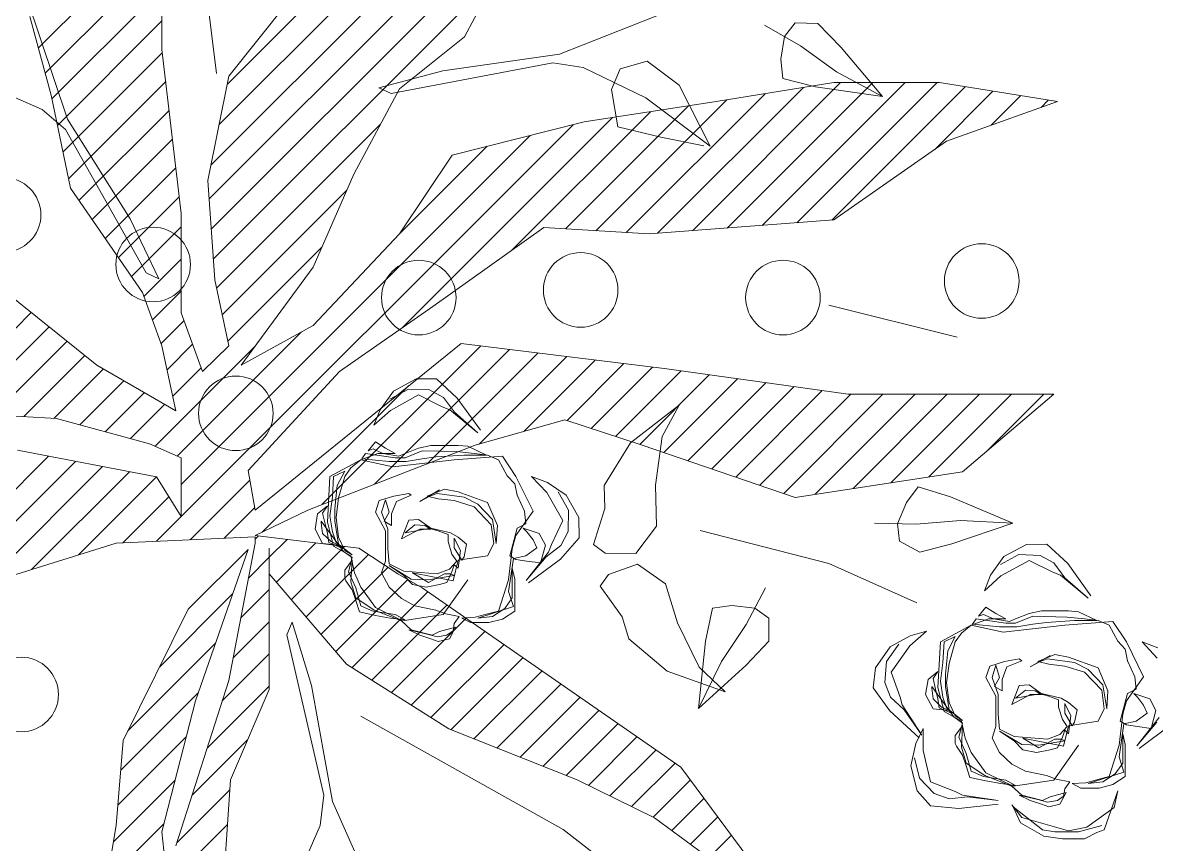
# Model space of a CAD drawing. Header units: millimetres. Extents: x -122165 to 59500, y -31598 to 53500.
# Drawn here: x 19124.9 to 19384.2, y 5629.5 to 5817.5 of the extents above; entities that cross this region are included whole.
import ezdxf

# ---------------------------------------------------------------- set-up
doc = ezdxf.new("R2010")
doc.units = ezdxf.units.MM
doc.header["$MEASUREMENT"] = 0
for name, color, linetype, lineweight in [('ARC_A_ R.C.C', 162, 'Continuous', 40), ('ARC_A_R.C.C. Hatch', 8, 'Continuous', 5), ('Lan_Planter', 74, 'Continuous', 13)]:
    doc.layers.add(name, color=color, linetype=linetype, lineweight=lineweight)

# ---------------------------------------------------------------- blocks, each defined once
blk = doc.blocks.new('ARC$1$Existing Layout$0$col gf 180116')
at = {"layer": 'ARC_A_R.C.C. Hatch'}
h = blk.add_hatch(color=256, dxfattribs=at)
h.dxf.hatch_style = 1
h.paths.add_polyline_path([(201.73999, 26.78621), (202.64, 26.78621), (202.64, 26.48621), (201.73999, 26.48621)])
edge = h.paths.add_edge_path()
edge.add_line((216.33999, 22.98621), (216.13999, 22.98621))
edge.add_line((216.13999, 22.98621), (216.13999, 25.58621))
edge.add_line((216.13999, 25.58621), (218.33999, 25.58621))
edge.add_line((218.33999, 25.58621), (218.33999, 22.98621))
edge.add_line((218.33999, 22.98621), (218.03999, 22.98621))
h.paths.add_polyline_path([(207.13999, 25.88621), (207.43999, 25.88621), (207.43999, 26.78621), (207.13999, 26.78621)])
h.paths.add_polyline_path([(208.03999, 20.48621), (208.03999, 20.78621), (207.13999, 20.78621), (207.13999, 20.48621)])
h.paths.add_polyline_path([(202.63999, 32.78621), (202.63999, 32.48621), (201.73999, 32.48621), (201.73999, 32.78621)])
h.paths.add_polyline_path([(191.23999, 20.48621), (191.23999, 20.78621), (190.33999, 20.78621), (190.33999, 20.48621)])
h.paths.add_polyline_path([(184.03999, 20.48621), (184.03999, 20.78621), (183.13999, 20.78621), (183.13999, 20.48621)])
h.paths.add_polyline_path([(220.63999, 14.18621), (220.33999, 14.18621), (220.33999, 13.28621), (220.63999, 13.28621)])
h.paths.add_polyline_path([(220.63999, 20.48621), (220.63999, 20.78621), (219.73999, 20.78621), (219.73999, 20.48621)])
h.paths.add_polyline_path([(220.63999, 25.28621), (220.63999, 25.58621), (219.73999, 25.58621), (219.73999, 25.28621)])
h.paths.add_polyline_path([(220.63999, 32.78621), (220.63999, 32.48621), (219.73999, 32.48621), (219.73999, 32.78621)])
h.paths.add_polyline_path([(220.33999, 37.28621), (220.63999, 37.28621), (220.63999, 38.18621), (220.33999, 38.18621)])
h.paths.add_polyline_path([(201.13999, 43.28621), (201.43999, 43.28621), (201.43999, 44.18621), (201.13999, 44.18621)])
h.paths.add_polyline_path([(196.33999, 43.28621), (196.63999, 43.28621), (196.63999, 44.18621), (196.33999, 44.18621)])
h.paths.add_polyline_path([(190.33999, 43.28621), (190.63999, 43.28621), (190.63999, 44.18621), (190.33999, 44.18621)])
h.paths.add_polyline_path([(207.13999, 43.28621), (207.43999, 43.28621), (207.43999, 44.18621), (207.13999, 44.18621)])
h.paths.add_polyline_path([(220.63999, 56.78621), (220.33999, 56.78621), (220.33999, 55.88621), (220.63999, 55.88621)])
h.paths.add_polyline_path([(220.33999, 50.78621), (220.63999, 50.78621), (220.63999, 49.88621), (220.33999, 49.88621)])
h.paths.add_polyline_path([(226.33999, 50.78621), (226.63999, 50.78621), (226.63999, 49.88621), (226.33999, 49.88621)])
h.paths.add_polyline_path([(220.33999, 43.28621), (220.63999, 43.28621), (220.63999, 44.18621), (220.33999, 44.18621)])
h.paths.add_polyline_path([(232.63999, 44.18621), (232.63999, 43.88621), (231.73999, 43.88621), (231.73999, 44.18621)])
h.paths.add_polyline_path([(232.63999, 50.48621), (232.63999, 50.78621), (231.73999, 50.78621), (231.73999, 50.48621)])
h.paths.add_polyline_path([(232.63999, 55.88621), (232.63999, 56.18621), (231.73999, 56.18621), (231.73999, 55.88621)])
h.paths.add_polyline_path([(213.13999, 43.28621), (213.43999, 43.28621), (213.43999, 44.18621), (213.13999, 44.18621)])
h.paths.add_polyline_path([(226.63999, 7.88621), (226.63999, 8.18621), (225.73999, 8.18621), (225.73999, 7.88621)])
h.paths.add_polyline_path([(226.63999, 13.28621), (226.63999, 13.58621), (225.73999, 13.58621), (225.73999, 13.28621)])
h.paths.add_polyline_path([(201.73999, 20.78621), (201.73999, 20.48621), (202.63999, 20.48621), (202.63999, 20.78621)])
h.paths.add_polyline_path([(184.03999, 25.88621), (184.03999, 26.18621), (183.13999, 26.18621), (183.13999, 25.88621)])
h.paths.add_polyline_path([(183.13999, 14.18621), (183.13999, 13.88621), (184.03999, 13.88621), (184.03999, 14.18621)])
h.paths.add_polyline_path([(202.63999, 13.88621), (202.63999, 14.18621), (201.73999, 14.18621), (201.73999, 13.88621)])
h.paths.add_polyline_path([(196.33999, 13.28621), (196.63999, 13.28621), (196.63999, 14.18621), (196.33999, 14.18621)])
h.paths.add_polyline_path([(190.33999, 13.28621), (190.63999, 13.28621), (190.63999, 14.18621), (190.33999, 14.18621)])
h.paths.add_polyline_path([(196.33999, 25.88621), (196.63999, 25.88621), (196.63999, 26.78621), (196.33999, 26.78621)])
h.paths.add_polyline_path([(190.33999, 25.88621), (190.63999, 25.88621), (190.63999, 26.78621), (190.33999, 26.78621)])
h.paths.add_polyline_path([(214.03999, 13.28621), (214.03999, 13.58621), (213.13999, 13.58621), (213.13999, 13.28621)])
h.paths.add_polyline_path([(213.13999, 20.78621), (213.13999, 20.48621), (214.03999, 20.48621), (214.03999, 20.78621)])
h.paths.add_polyline_path([(213.43999, 26.78621), (213.13999, 26.78621), (213.13999, 25.88621), (213.43999, 25.88621)])
h.paths.add_polyline_path([(214.03999, 32.78621), (214.03999, 32.48621), (213.13999, 32.48621), (213.13999, 32.78621)])
h.paths.add_polyline_path([(214.03999, 7.88621), (214.03999, 8.18621), (213.13999, 8.18621), (213.13999, 7.88621)])
h.paths.add_polyline_path([(226.63999, 20.48621), (226.63999, 20.78621), (225.73999, 20.78621), (225.73999, 20.48621)])
h.paths.add_polyline_path([(226.63999, 25.28621), (226.63999, 25.58621), (225.73999, 25.58621), (225.73999, 25.28621)])
h.paths.add_polyline_path([(226.63999, 32.78621), (226.63999, 32.48621), (225.73999, 32.48621), (225.73999, 32.78621)])
h.paths.add_polyline_path([(226.63999, 37.28621), (226.63999, 37.58621), (225.73999, 37.58621), (225.73999, 37.28621)])
h.paths.add_polyline_path([(225.73999, 44.18621), (225.73999, 43.88621), (226.63999, 43.88621), (226.63999, 44.18621)])
h.paths.add_polyline_path([(226.63999, 56.78621), (226.33999, 56.78621), (226.33999, 55.88621), (226.63999, 55.88621)])
h.paths.add_polyline_path([(214.03999, 55.88621), (214.03999, 56.18621), (213.13999, 56.18621), (213.13999, 55.88621)])
h.paths.add_polyline_path([(213.13999, 37.28621), (213.43999, 37.28621), (213.43999, 38.18621), (213.13999, 38.18621)])
h.paths.add_polyline_path([(214.03999, 50.78621), (213.73999, 50.78621), (213.73999, 49.88621), (214.03999, 49.88621)])
h.paths.add_polyline_path([(207.13999, 37.28621), (207.43999, 37.28621), (207.43999, 38.18621), (207.13999, 38.18621)])
h.paths.add_polyline_path([(207.13999, 49.88621), (207.43999, 49.88621), (207.43999, 50.78621), (207.13999, 50.78621)])
h.paths.add_polyline_path([(183.13999, 50.18621), (183.13999, 49.88621), (184.03999, 49.88621), (184.03999, 50.18621)])
h.paths.add_polyline_path([(183.13999, 38.18621), (183.13999, 37.88621), (184.03999, 37.88621), (184.03999, 38.18621)])
h.paths.add_polyline_path([(201.73999, 37.58621), (201.73999, 37.28621), (202.63999, 37.28621), (202.63999, 37.58621)])
h.paths.add_polyline_path([(196.33999, 37.28621), (196.63999, 37.28621), (196.63999, 38.18621), (196.33999, 38.18621)])
h.paths.add_polyline_path([(190.33999, 37.28621), (190.63999, 37.28621), (190.63999, 38.18621), (190.33999, 38.18621)])
h.paths.add_polyline_path([(201.13999, 49.88621), (201.43999, 49.88621), (201.43999, 50.78621), (201.13999, 50.78621)])
h.paths.add_polyline_path([(196.33999, 49.88621), (196.63999, 49.88621), (196.63999, 50.78621), (196.33999, 50.78621)])
h.paths.add_polyline_path([(190.33999, 49.88621), (190.63999, 49.88621), (190.63999, 50.78621), (190.33999, 50.78621)])
h.paths.add_polyline_path([(220.63999, 8.18621), (220.33999, 8.18621), (220.33999, 7.28621), (220.63999, 7.28621)])
h.paths.add_polyline_path([(195.73999, 20.48621), (195.73999, 20.78621), (196.63999, 20.78621), (196.63999, 20.48621)])
h.paths.add_polyline_path([(183.13999, 43.58621), (183.13999, 43.28621), (184.03999, 43.28621), (184.03999, 43.58621)])
blk = doc.blocks.new('ARC')
at = {"layer": 'ARC_A_ R.C.C', "extrusion": (4.48937e-09, -4.26518e-20, 1), "xscale": 999.9941761349517, "yscale": 999.9941761349517, "zscale": 999.9941761349517}
blk.add_blockref('ARC$1$Existing Layout$0$col gf 180116', (-183138.93, -13286.14, -0.89), dxfattribs=at)
blk = doc.blocks.new('b-85')
at = {"color": 97, "true_color": 0x446a2a}
for p, q in [((44.53, 252.31), (32.87, 367.35)), ((-106.03, 342.04), (-58.32, 233.9)), ((3.18, 220.87), (10.6, 329)), ((-337.17, 305.99), (-252.35, 243.87)), ((-268.25, 213.2), (-337.17, 305.99)), ((-197.21, 250.78), (-240.69, 284.52)), ((-50.89, 248.48), (-33.93, 286.82)), ((43.21, 247.12), (77.73, 281.64)), ((5.02, 247.73), (35.53, 278.23)), ((-298.77, 254.29), (-285.16, 267.9)), ((-290.51, 243.16), (-273.96, 259.7)), ((36.05, 260.75), (4.24, 161.05)), ((3.6, 226.9), (35.4, 258.71)), ((36.57, 221.08), (73.76, 258.27)), ((-282.24, 232.03), (-262.77, 251.5)), ((-75.28, 182.52), (-197.21, 250.78)), ((-53.01, 230.07), (-50.89, 248.48)), ((24.39, 173.32), (44.53, 252.31)), ((-273.97, 220.9), (-251.45, 243.43)), ((-252.35, 243.87), (-205.7, 220.87)), ((-264.73, 210.75), (-238.45, 237.02)), ((-58.32, 233.9), (-45.59, 164.12)), ((29.93, 195.04), (71.09, 236.2)), ((-253.27, 202.81), (-225.46, 230.62)), ((-30.75, 133.44), (-53.01, 230.07)), ((-7.14, 196.76), (26.31, 230.22)), ((-241.82, 194.86), (-212.47, 224.21)), ((-205.7, 220.87), (-128.3, 190.19)), ((-20.15, 166.42), (3.18, 220.87)), ((-112.39, 105.07), (-268.25, 213.2)), ((-230.37, 186.91), (-199.05, 218.23)), ((-218.92, 178.97), (-185.16, 212.73)), ((22.67, 168.38), (69.34, 215.06)), ((-207.46, 171.02), (-171.27, 207.22)), ((-196.01, 163.08), (-157.37, 201.72)), ((-20.15, 164.37), (17.22, 201.73)), ((-184.56, 155.13), (-143.48, 196.21)), ((67.86, 197.09), (28.63, 118.1)), ((112.87, 25.82), (278.58, 191.53)), ((-173.11, 147.19), (-129.59, 190.7)), ((-128.3, 190.19), (-66.8, 151.08)), ((12.29, 138.61), (64.98, 191.3)), ((-278.86, 177.92), (-307.48, 151.85)), ((-292.64, 149.55), (-278.86, 177.92)), ((-283.1, 137.28), (-278.86, 177.92)), ((-161.65, 139.24), (-117.54, 183.35)), ((-150.2, 131.3), (-105.69, 175.81)), ((-20.15, 144.97), (8.13, 173.25)), ((-7.42, 82.06), (24.39, 173.32)), ((-294.91, 167.81), (-259.87, 155.38)), ((-279.2, 153.05), (-294.91, 167.81)), ((-138.75, 123.35), (-93.83, 168.27)), ((-45.59, 164.12), (-33.93, 125.77)), ((-20.15, 81.29), (-20.15, 166.42)), ((-127.3, 115.41), (-81.97, 160.73)), ((4.24, 161.05), (-11.66, 78.22)), ((-307.48, 151.85), (-321.27, 137.28)), ((-266.22, 126.35), (-279.2, 153.05)), ((-259.87, 155.38), (-236.77, 135.95)), ((-115.84, 107.46), (-70.12, 153.19)), ((-66.8, 151.08), (-20.15, 96.63)), ((1.91, 108.83), (45.84, 152.76)), ((-307.48, 127.31), (-292.64, 149.55)), ((-20.15, 125.57), (1.61, 147.32)), ((-321.27, 137.28), (-321.27, 123.47)), ((-287.34, 117.34), (-283.1, 137.28)), ((-236.77, 135.95), (-232.82, 122.55)), ((-33.93, 125.77), (-30.75, 133.44)), ((-321.27, 123.47), (-312.79, 117.34)), ((-319.15, 105.07), (-307.48, 127.31)), ((-259, 102.74), (-266.22, 126.35)), ((-20.15, 106.17), (-3, 123.31)), ((-312.79, 117.34), (-299, 115.8)), ((-299, 115.8), (-287.34, 117.34)), ((-232.82, 122.55), (-219.63, 104.2)), ((28.63, 118.1), (-7.42, 82.06)), ((96.6, 28.95), (188.9, 121.24)), ((-65.49, 80.22), (-33.5, 112.22)), ((-242.15, 90.89), (-259, 102.74)), ((-219.63, 104.2), (-224.67, 97.04)), ((80.33, 32.07), (154.63, 106.37)), ((-224.67, 97.04), (-242.15, 90.89)), ((-48.22, 78.1), (-24.55, 101.77)), ((-20.15, 86.78), (-7.61, 99.31)), ((-20.15, 96.63), (-20.15, 81.29)), ((72.1, 78.22), (135.72, 98.16)), ((-279.92, 70.55), (-357.32, 90.49)), ((64.06, 35.2), (123.06, 94.2)), ((-241.14, 84.57), (-253.44, 68.05)), ((-222.61, 84.2), (-241.14, 84.57)), ((-215.58, 78.96), (-222.61, 84.2)), ((-30.94, 75.99), (-20.15, 86.78)), ((47.79, 38.33), (94.81, 85.34)), ((-222.38, 57.41), (-215.58, 78.96)), ((-203.28, -173.95), (47.78, 77.11)), ((-11.66, 73.62), (-74.22, 81.29)), ((-13.66, 73.87), (-11.66, 75.86)), ((-11.66, 74.39), (72.1, 78.22)), ((-11.66, 78.22), (-11.66, 74.39)), ((-11.39, 56.74), (7.12, 75.25)), ((-8.45, 40.28), (27.45, 76.18)), ((40.29, 50.23), (68.11, 78.04)), ((-104.09, -16.56), (-15.98, 71.54)), ((-43.47, 58.28), (-11.66, 73.62)), ((-253.44, 68.05), (-252.92, 43.37)), ((32.87, 62.12), (32.87, 26.84)), ((47.71, 38.35), (32.87, 62.12)), ((-221.95, 43.45), (-222.38, 57.41)), ((-147.63, -40.71), (-51.91, 55.01)), ((-11.66, 58.28), (-135.72, -42.18)), ((-7.42, 34.51), (-11.66, 58.28)), ((-437.9, 35.28), (-337.17, 50.62)), ((-409.39, -11.5), (-349.08, 48.8)), ((-389.99, -11.5), (-330.24, 48.25)), ((-337.17, 50.62), (-244.93, 19.17)), ((-448.18, -11.5), (-394.85, 41.83)), ((-428.79, -11.5), (-371.97, 45.32)), ((-370.59, -11.5), (-315.77, 43.32)), ((-252.92, 43.37), (-256.91, 13.95)), ((-237.81, 17.78), (-221.95, 43.45)), ((-177.39, -167.46), (32.87, 42.8)), ((-164.89, -38.57), (-83.63, 42.69)), ((-493.04, -11.5), (-437.9, 35.28)), ((-467.58, -11.5), (-417.73, 38.35)), ((-353.39, -13.69), (-301.3, 38.39)), ((-62.56, -25.31), (-7.42, 34.51)), ((131.48, 22.24), (47.71, 38.35)), ((-336.38, -16.08), (-286.84, 33.46)), ((-319.37, -18.47), (-272.37, 28.53)), ((-182.15, -36.44), (-115.34, 30.38)), ((-486.98, -11.5), (-453.07, 22.4)), ((-302.36, -20.86), (-257.9, 23.6)), ((-39.59, -49.05), (35.25, 25.79)), ((32.87, 26.84), (51.95, 18.41)), ((-285.35, -23.25), (-243.42, 18.68)), ((-268.34, -25.64), (-228.83, 13.88)), ((-267.21, -4.99), (-237.81, 17.78)), ((-256.91, 13.95), (-267.21, -4.99)), ((-244.93, 19.17), (-198.27, 3.83)), ((-199.42, -34.3), (-146.63, 18.48)), ((-11.28, -40.14), (48.7, 19.84)), ((42.81, -5.45), (63.51, 15.25)), ((51.95, 18.41), (108.15, 3.07)), ((-251.21, -27.9), (-214.23, 9.08)), ((-216.68, -32.17), (-173.71, 10.8)), ((55.1, -12.56), (78.75, 11.09)), ((67.39, -19.67), (93.99, 6.93)), ((-233.94, -30.03), (-199.63, 4.28)), ((79.68, -26.78), (109.45, 2.99)), ((90.95, -34.9), (127.78, 1.93)), ((101.72, -43.53), (146.12, 0.87)), ((108.15, 3.07), (187.67, -1.53)), ((36.05, -1.53), (44.53, -40.65)), ((83.76, -29.14), (36.05, -1.53)), ((112.5, -52.15), (164.46, -0.19)), ((123.27, -60.78), (182.79, -1.25)), ((-368.98, -11.5), (-493.04, -11.5)), ((-259.77, -26.84), (-368.98, -11.5)), ((20.89, -27.37), (37.95, -10.31)), ((-135.72, -42.18), (-259.77, -26.84)), ((-118.75, -64.42), (-62.56, -25.31)), ((20.15, -25.31), (4.24, -40.65)), ((32.87, -60.59), (20.15, -25.31)), ((26.03, -41.63), (41.41, -26.25)), ((-3.18, -29.14), (-46.65, -52.92)), ((-46.65, -88.19), (-3.18, -29.14)), ((143.14, -76.69), (83.76, -29.14)), ((4.24, -40.65), (12.72, -80.52)), ((44.53, -40.65), (56.2, -72.86)), ((-357.32, -65.19), (-434.72, -46.01)), ((-51.84, -100.1), (4.83, -43.43)), ((31.17, -55.88), (45.03, -42.02)), ((-226.98, -178.25), (-100.31, -51.59)), ((-46.65, -52.92), (-98.61, -108.13)), ((-66.81, -134.47), (8.24, -59.42)), ((32.87, -73.58), (50.19, -56.27)), ((32.87, -120.4), (32.87, -60.59)), ((-185.55, -111.97), (-118.75, -64.42)), ((32.87, -92.98), (55.34, -70.51)), ((56.2, -72.86), (99.67, -135.74)), ((-87.15, -174.21), (11.64, -75.42)), ((12.72, -80.52), (16.96, -140.34)), ((46.41, -81.15), (53.93, -84.66)), ((63.67, -117.32), (46.41, -81.15)), ((-71.04, -144.18), (-46.65, -88.19)), ((32.87, -112.38), (62.82, -82.43)), ((53.93, -84.66), (102.7, -171)), ((-157.47, -263.93), (13.6, -92.86)), ((34.07, -130.58), (70.74, -93.9)), ((-249.91, -181.79), (-166.61, -98.49)), ((-360.5, -116.57), (-249.17, -108.13)), ((-342.14, -196.42), (-254.23, -108.52)), ((-318.99, -192.67), (-235.29, -108.97)), ((-249.17, -108.13), (-185.55, -111.97)), ((-151.5, -160.97), (-97.64, -107.11)), ((-98.61, -108.13), (-130.42, -155.68)), ((36.11, -147.93), (78.67, -105.37)), ((-422.7, -199.39), (-338.18, -114.88)), ((-403.3, -199.39), (-317.2, -113.29)), ((-383.91, -199.39), (-296.21, -111.7)), ((-364.51, -199.39), (-275.22, -110.11)), ((-295.85, -188.92), (-216.99, -110.07)), ((-272.85, -185.33), (-198.7, -111.18)), ((-170.87, -296.72), (14.88, -110.97)), ((-439.59, -196.89), (-359.17, -116.47)), ((-428.36, -164.12), (-360.5, -116.57)), ((44.53, -219.33), (32.87, -120.4)), ((38.16, -165.28), (86.6, -116.84)), ((101.37, -177.41), (63.67, -117.32)), ((-173.61, -318.86), (16.17, -129.08)), ((40.21, -182.63), (94.53, -128.31)), ((99.67, -135.74), (111.33, -191.73)), ((16.96, -140.34), (4.24, -203.23)), ((42.25, -199.99), (100.84, -141.39)), ((-176.35, -341), (15.1, -149.54)), ((-98.61, -195.56), (-71.04, -144.18)), ((-130.42, -155.68), (-209.94, -175.62)), ((-456.29, -194.18), (-421.21, -159.11)), ((-285.82, -161), (-267.28, -197.79)), ((-247.03, -190.08), (-285.82, -161)), ((-256.09, -166.39), (-281.99, -161.15)), ((44.3, -217.34), (104.19, -157.45)), ((-495.16, -187.89), (-428.36, -164.12)), ((-230.24, -172.69), (-256.09, -166.39)), ((-472.98, -191.48), (-455.15, -173.65)), ((-209.94, -175.62), (-289.46, -187.89)), ((-226.5, -195.11), (-230.24, -172.69)), ((-179.1, -363.14), (10.18, -173.86)), ((44.53, -236.5), (107.53, -173.5)), ((139.12, -289.41), (101.37, -177.41)), ((102.7, -171), (116.68, -183.16)), ((-489.68, -188.78), (-485.27, -184.37)), ((116.68, -183.16), (155.08, -200.01)), ((-424.12, -199.39), (-495.16, -187.89)), ((-349.36, -196.75), (-389.81, -190.95)), ((-389.81, -190.95), (-364.86, -220.56)), ((-361.99, -205.82), (-389.81, -190.95)), ((-289.46, -187.89), (-360.5, -199.39)), ((-209.36, -208.51), (-247.03, -190.08)), ((44.53, -255.9), (110.88, -189.55)), ((-329.6, -201.76), (-349.36, -196.75)), ((-267.28, -197.79), (-247.88, -212.33)), ((-231.59, -207.65), (-226.5, -195.11)), ((-93.64, -192.8), (-191.05, -211.33)), ((-137.84, -227), (-98.61, -195.56)), ((-124.86, -206.45), (-86.1, -196.27)), ((-86.1, -196.27), (-93.64, -192.8)), ((111.33, -191.73), (124.05, -239.27)), ((-360.5, -199.39), (-424.12, -199.39)), ((-328.51, -213.47), (-329.6, -201.76)), ((-83.27, -286.71), (5.26, -198.18)), ((4.24, -203.23), (-30.75, -246.94)), ((11.66, -204.76), (20.15, -273.78)), ((44.53, -275.3), (114.87, -204.96)), ((-340.33, -221.51), (-361.99, -205.82)), ((-247.88, -212.33), (-231.59, -207.65)), ((-191.05, -211.33), (-209.36, -208.51)), ((-195.09, -216.48), (-124.86, -206.45)), ((-330.58, -227.19), (-328.51, -213.47)), ((-304.98, -260), (-195.09, -216.48)), ((-364.86, -220.56), (-350.83, -234.9)), ((-318.56, -234.02), (-340.33, -221.51)), ((43.79, -295.43), (118.97, -220.26)), ((44.53, -286.82), (44.53, -219.33)), ((-337.03, -235.43), (-330.58, -227.19)), ((-169.65, -286.82), (-137.84, -227))]:
    blk.add_line(p, q, dxfattribs=at)
at = {"color": 30, "true_color": 0xef731a}
for p, q in [((79.52, 292.19), (72.1, 248.48)), ((-518.91, 252.69), (-511.48, 256.45)), ((-511.48, 256.45), (-498.12, 256.45)), ((-498.12, 256.45), (-486.99, 254.84)), ((-486.99, 254.84), (-472.89, 246.79)), ((-531.52, 227.46), (-523.36, 251.08)), ((-512.97, 249.47), (-529.3, 237.66)), ((-523.36, 251.08), (-518.91, 252.69)), ((-507.77, 252.16), (-521.88, 248.4)), ((-501.84, 251.62), (-512.97, 249.47)), ((-493.67, 252.16), (-507.77, 252.16)), ((-473.63, 243.57), (-501.84, 251.62)), ((-486.25, 251.08), (-493.67, 252.16)), ((-468.44, 237.13), (-486.25, 251.08)), ((-472.89, 246.79), (-468.44, 237.13)), ((72.1, 248.48), (67.86, 197.09)), ((-467.69, 236.05), (-473.63, 243.57)), ((-529.3, 237.66), (-531.52, 227.46)), ((-500.35, 228.54), (-496.64, 235.52)), ((-495.16, 233.37), (-498.87, 230.68)), ((-496.64, 235.52), (-489.96, 237.13)), ((-489.22, 234.44), (-495.16, 233.37)), ((-486.25, 233.37), (-490.7, 231.22)), ((-489.96, 237.13), (-485.51, 235.52)), ((-483.28, 232.83), (-489.22, 234.44)), ((-473.63, 230.15), (-486.25, 233.37)), ((-485.51, 235.52), (-478.83, 233.37)), ((-472.15, 230.15), (-483.28, 232.83)), ((-478.83, 233.37), (-472.15, 230.15)), ((-459.53, 235.52), (-435.78, 238.2)), ((-459.53, 233.37), (-440.97, 231.22)), ((-438.01, 230.15), (-459.53, 233.37)), ((-435.78, 238.2), (-418.71, 236.59)), ((-418.71, 236.59), (-410.54, 227.46)), ((-520.39, 225.85), (-528.55, 223.7)), ((-509.26, 225.85), (-520.39, 225.85)), ((-504.06, 223.17), (-509.26, 225.85)), ((-499.61, 226.39), (-502.58, 222.09)), ((-490.7, 231.22), (-500.35, 228.54)), ((-498.87, 230.68), (-499.61, 226.39)), ((-467.69, 224.78), (-473.63, 230.15)), ((-440.97, 231.22), (-429.84, 232.29)), ((-433.55, 228), (-438.01, 230.15)), ((-418.71, 222.09), (-433.55, 228)), ((-429.84, 232.29), (-420.94, 229.07)), ((-420.94, 229.07), (-412.03, 219.95)), ((-410.54, 227.46), (-406.83, 212.43)), ((-528.55, 223.7), (-535.98, 218.87)), ((-535.98, 218.87), (-535.98, 212.43)), ((-513.71, 223.17), (-535.23, 216.19)), ((-532.27, 200.08), (-526.33, 218.87)), ((-530.04, 217.26), (-522.62, 222.09)), ((-526.33, 218.87), (-518.16, 221.02)), ((-522.62, 222.09), (-513.71, 223.17)), ((-518.16, 221.02), (-512.23, 222.63)), ((-512.23, 222.63), (-504.06, 223.17)), ((-507.77, 200.08), (-492.93, 221.02)), ((-502.58, 222.09), (-494.41, 220.48)), ((-494.41, 220.48), (-488.48, 218.34)), ((-492.93, 221.02), (-468.44, 224.78)), ((-469.92, 224.24), (-461.01, 223.17)), ((-463.98, 221.02), (-469.92, 224.24)), ((-468.44, 224.78), (-452.11, 216.73)), ((-451.37, 218.34), (-467.69, 224.78)), ((-450.62, 218.87), (-463.98, 221.02)), ((-461.01, 223.17), (-452.11, 221.56)), ((-452.11, 221.56), (-442.46, 219.41)), ((-449.14, 218.34), (-450.62, 218.87)), ((-442.46, 219.41), (-440.23, 212.43)), ((-414.26, 203.31), (-418.71, 222.09)), ((-412.03, 219.95), (-409.06, 207.6)), ((-535.98, 212.43), (-535.98, 199.55)), ((-535.23, 216.19), (-532.27, 207.06)), ((-534.49, 210.82), (-530.04, 217.26)), ((-488.48, 218.34), (-475.86, 215.65)), ((-475.86, 215.65), (-467.69, 211.36)), ((-452.11, 216.73), (-443.2, 204.38)), ((-440.23, 210.82), (-451.37, 218.34)), ((-443.2, 215.65), (-449.14, 218.34)), ((-440.23, 204.92), (-443.2, 215.65)), ((-440.23, 212.43), (-438.01, 205.99)), ((-406.83, 212.43), (-409.8, 199.01)), ((-532.27, 207.06), (-535.23, 187.2)), ((-534.49, 193.11), (-534.49, 210.82)), ((-467.69, 211.36), (-460.27, 204.38)), ((-437.26, 201.16), (-440.23, 210.82)), ((-438.01, 205.99), (-434.3, 200.62)), ((-544.39, 201.95), (-563.54, 187.65)), ((-556.41, 183.3), (-542.92, 200.38)), ((-542.92, 200.38), (-554.98, 186.12)), ((-535.98, 199.55), (-534.49, 193.11)), ((-534.49, 181.3), (-532.27, 200.08)), ((-498.87, 200.62), (-501.84, 188.27)), ((-484.02, 200.08), (-499.61, 197.4)), ((-474.37, 195.79), (-498.87, 200.62)), ((-498.12, 195.25), (-495.16, 201.69)), ((-495.16, 201.69), (-490.7, 202.77)), ((-493.67, 196.33), (-484.02, 201.69)), ((-490.7, 202.77), (-482.54, 204.38)), ((-484.02, 201.69), (-474.37, 195.79)), ((-473.63, 199.55), (-484.02, 200.08)), ((-482.54, 204.38), (-474.37, 202.77)), ((-474.37, 202.77), (-469.18, 197.4)), ((-460.27, 191.5), (-473.63, 199.55)), ((-460.27, 204.38), (-455.82, 195.79)), ((-443.2, 204.38), (-439.49, 195.79)), ((-435.78, 195.25), (-440.23, 204.92)), ((-438.01, 188.27), (-437.26, 201.16)), ((-434.3, 200.62), (-433.55, 199.01)), ((-433.55, 199.01), (-433.55, 194.18)), ((-414.26, 189.88), (-414.26, 203.31)), ((-409.8, 199.01), (-414.26, 189.88)), ((-503.32, 182.37), (-501.84, 193.11)), ((-501.84, 193.11), (-499.61, 190.96)), ((-496.64, 193.64), (-501.09, 188.81)), ((-499.61, 197.4), (-497.38, 196.33)), ((-499.61, 190.96), (-498.12, 195.25)), ((-497.38, 196.33), (-493.67, 196.33)), ((-489.22, 196.33), (-496.64, 193.64)), ((-469.18, 194.72), (-489.22, 196.33)), ((-469.18, 197.4), (-460.27, 191.5)), ((-460.27, 190.42), (-469.18, 194.72)), ((-455.82, 195.79), (-458.05, 188.81)), ((-439.49, 195.79), (-437.26, 185.59)), ((-438.01, 186.66), (-435.78, 195.25)), ((-433.55, 194.18), (-438.01, 188.27)), ((-413.39, 194.06), (-402.77, 178.7)), ((-401.62, 175.76), (-413.39, 194.06)), ((-411.77, 195.48), (-394.1, 179.39)), ((-554.53, 179.15), (-551.56, 189.88)), ((-551.56, 189.88), (-543.4, 188.81)), ((-542.66, 185.59), (-549.34, 180.76)), ((-543.4, 188.81), (-536.72, 187.74)), ((-535.23, 187.2), (-542.66, 185.59)), ((-533.01, 185.59), (-537.46, 168.95)), ((-536.72, 187.74), (-533.01, 185.59)), ((-519.65, 185.59), (-523.36, 178.07)), ((-501.84, 188.27), (-519.65, 185.59)), ((-507.03, 178.61), (-505.55, 186.13)), ((-505.55, 186.13), (-504.06, 188.27)), ((-504.06, 188.27), (-499.61, 180.76)), ((-501.09, 188.81), (-498.12, 184.52)), ((-498.12, 184.52), (-495.9, 177)), ((-459.53, 181.3), (-460.27, 190.42)), ((-458.05, 188.81), (-458.05, 170.56)), ((-432.81, 182.91), (-438.01, 186.66)), ((-438.01, 185.05), (-428.36, 177.54)), ((-433.55, 182.37), (-438.01, 185.05)), ((-437.26, 185.59), (-426.87, 179.68)), ((-550.82, 172.17), (-554.53, 179.15)), ((-549.34, 180.76), (-547.11, 175.93)), ((-536.72, 173.24), (-534.49, 181.3)), ((-525.59, 167.34), (-524.84, 178.07)), ((-524.84, 178.07), (-522.62, 163.58)), ((-523.36, 178.07), (-521.88, 166.8)), ((-501.84, 174.32), (-507.03, 178.61)), ((-499.61, 174.85), (-503.32, 182.37)), ((-499.61, 180.76), (-499.61, 174.85)), ((-459.53, 169.48), (-459.53, 181.3)), ((-429.84, 174.32), (-433.55, 182.37)), ((-419.45, 164.65), (-432.81, 182.91)), ((-431.33, 180.76), (-423.9, 177.54)), ((-429.84, 178.61), (-431.33, 180.76)), ((-429.84, 179.15), (-425.39, 177)), ((-420.19, 178.07), (-429.84, 179.15)), ((-427.62, 164.65), (-429.84, 178.61)), ((-426.87, 179.68), (-423.16, 165.19)), ((-415.74, 169.48), (-420.19, 178.07)), ((-402.77, 178.7), (-394.62, 171.03)), ((-394.1, 179.39), (-384.05, 165.49)), ((-541.17, 168.95), (-550.82, 172.17)), ((-547.11, 175.93), (-543.4, 171.1)), ((-547.11, 158.75), (-536.72, 173.24)), ((-543.4, 171.1), (-541.17, 168.95)), ((-497.38, 171.63), (-501.84, 174.32)), ((-485.51, 168.95), (-497.38, 171.63)), ((-495.9, 177), (-495.9, 172.71)), ((-495.9, 172.71), (-489.96, 170.56)), ((-469.92, 171.63), (-485.51, 168.95)), ((-475.86, 171.1), (-478.83, 169.48)), ((-467.69, 175.39), (-475.86, 171.1)), ((-475.86, 166.8), (-469.92, 171.63)), ((-472.15, 164.12), (-467.69, 175.39)), ((-428.36, 162.51), (-429.84, 174.32)), ((-428.36, 177.54), (-426.13, 171.1)), ((-426.13, 171.1), (-424.65, 161.43)), ((-425.39, 177), (-420.19, 172.17)), ((-423.9, 177.54), (-423.16, 172.17)), ((-423.16, 172.17), (-421.68, 166.26)), ((-420.19, 172.17), (-419.45, 165.73)), ((-400.3, 170.99), (-401.62, 175.76)), ((-394.95, 155.94), (-400.3, 170.99)), ((-394.62, 171.03), (-391.17, 162.21)), ((-537.46, 168.95), (-542.66, 166.26)), ((-542.66, 166.26), (-541.91, 158.75)), ((-519.65, 153.38), (-525.59, 167.34)), ((-521.88, 166.8), (-511.48, 156.06)), ((-489.96, 170.56), (-486.25, 169.48)), ((-486.25, 169.48), (-478.09, 163.58)), ((-485.51, 169.48), (-481.8, 167.34)), ((-478.83, 169.48), (-485.51, 169.48)), ((-481.8, 167.34), (-475.86, 166.8)), ((-478.09, 163.58), (-472.15, 164.12)), ((-461.76, 167.34), (-457.3, 164.65)), ((-461.76, 160.36), (-461.76, 167.34)), ((-457.3, 164.65), (-460.27, 159.29)), ((-455.82, 159.29), (-459.53, 169.48)), ((-458.05, 170.56), (-452.11, 159.29)), ((-427.62, 157.14), (-427.62, 164.65)), ((-423.16, 165.19), (-424.65, 137.81)), ((-421.68, 166.26), (-420.19, 159.82)), ((-419.45, 165.73), (-419.45, 164.65)), ((-417.22, 160.36), (-415.74, 169.48)), ((-384.05, 165.49), (-385.53, 153.34)), ((-536.72, 137.81), (-547.11, 158.75)), ((-541.91, 158.75), (-537.46, 149.09)), ((-522.62, 163.58), (-513.71, 154.45)), ((-464.73, 152.84), (-461.76, 160.36)), ((-460.27, 159.29), (-458.05, 151.77)), ((-458.05, 151.77), (-455.82, 159.29)), ((-452.11, 159.29), (-454.33, 152.31)), ((-429.84, 150.7), (-428.36, 162.51)), ((-424.65, 161.43), (-426.13, 150.16)), ((-423.16, 155.53), (-417.22, 160.36)), ((-420.19, 159.82), (-423.16, 155.53)), ((-391.17, 162.21), (-392.16, 149.5)), ((-501.84, 146.94), (-519.65, 153.38)), ((-513.71, 154.45), (-505.55, 150.16)), ((-511.48, 156.06), (-499.61, 152.31)), ((-499.61, 152.31), (-489.96, 151.23)), ((-478.83, 152.84), (-490.7, 145.86)), ((-489.96, 151.23), (-483.28, 149.62)), ((-484.76, 149.62), (-478.83, 152.84)), ((-473.63, 149.09), (-464.73, 152.84)), ((-454.33, 152.31), (-463.24, 149.62)), ((-433.55, 137.81), (-429.84, 150.7)), ((-429.1, 143.18), (-427.62, 157.14)), ((-406.14, 140.2), (-394.95, 155.94)), ((-385.53, 153.34), (-394.39, 140.64)), ((-546.19, 137.69), (-555.37, 147.48)), ((-537.46, 149.09), (-535.98, 142.11)), ((-505.55, 150.16), (-489.22, 148.01)), ((-493.67, 145.33), (-501.84, 146.94)), ((-483.28, 149.62), (-493.67, 145.33)), ((-489.22, 148.01), (-484.76, 149.62)), ((-472.15, 148.01), (-473.63, 149.09)), ((-463.24, 149.62), (-472.15, 148.01)), ((-426.13, 150.16), (-426.87, 137.81)), ((-392.16, 149.5), (-399.49, 139.13)), ((-103.75, 100.16), (-60.35, 143.56)), ((-555.68, 141.3), (-546.19, 137.69)), ((-528.55, 125.46), (-536.72, 137.81)), ((-535.98, 142.11), (-531.52, 137.28)), ((-531.52, 137.28), (-526.33, 127.61)), ((-424.65, 137.81), (-443.2, 127.61)), ((-437.26, 132.44), (-433.55, 137.81)), ((-433.55, 134.59), (-429.1, 143.18)), ((-426.87, 137.81), (-433.55, 134.59)), ((-416.23, 131.35), (-406.14, 140.2)), ((-394.39, 140.64), (-406.43, 134.02)), ((-128.72, 135.82), (-122.04, 137.43)), ((-122.04, 137.43), (-117.59, 135.82)), ((-462.5, 131.91), (-499.61, 127.61)), ((-443.2, 127.61), (-462.5, 131.91)), ((-443.2, 127.61), (-437.26, 132.44)), ((-406.43, 134.02), (-416.23, 131.35)), ((-132.43, 128.84), (-128.72, 135.82)), ((-122.78, 131.52), (-132.43, 128.84)), ((-130.95, 130.99), (-131.69, 126.69)), ((-127.23, 133.67), (-130.95, 130.99)), ((-121.3, 134.74), (-127.23, 133.67)), ((-118.33, 133.67), (-122.78, 131.52)), ((-115.36, 133.13), (-121.3, 134.74)), ((-105.71, 130.45), (-118.33, 133.67)), ((-117.59, 135.82), (-110.91, 133.67)), ((-104.23, 130.45), (-115.36, 133.13)), ((-110.91, 133.67), (-104.23, 130.45)), ((-99.77, 125.08), (-105.71, 130.45)), ((-91.72, 92.8), (-51.4, 133.11)), ((-499.61, 127.61), (-528.55, 125.46)), ((-526.33, 127.61), (-519.65, 124.93)), ((-519.65, 124.93), (-511.48, 123.85)), ((-518.91, 124.93), (-507.77, 119.56)), ((-505.55, 124.93), (-518.91, 124.93)), ((-511.48, 123.85), (-501.09, 122.78)), ((-488.48, 126), (-505.55, 124.93)), ((-480.31, 127.08), (-488.48, 126)), ((-470.66, 128.69), (-480.31, 127.08)), ((-480.31, 122.24), (-469.92, 126.54)), ((-478.09, 120.63), (-469.92, 123.85)), ((-460.27, 128.69), (-470.66, 128.69)), ((-469.92, 126.54), (-463.98, 126.54)), ((-469.92, 123.85), (-466.21, 125.46)), ((-466.21, 125.46), (-456.56, 123.85)), ((-463.98, 126.54), (-446.17, 123.85)), ((-463.98, 123.85), (-453.59, 123.85)), ((-458.05, 120.63), (-463.98, 123.85)), ((-443.94, 127.08), (-460.27, 128.69)), ((-456.56, 123.85), (-450.62, 121.17)), ((-453.59, 123.85), (-443.2, 127.61)), ((-446.17, 123.85), (-443.94, 127.08)), ((-160.63, 124.01), (-168.06, 119.18)), ((-145.79, 123.47), (-167.31, 116.49)), ((-152.47, 126.16), (-160.63, 124.01)), ((-154.7, 122.4), (-145.79, 123.47)), ((-141.34, 126.16), (-152.47, 126.16)), ((-144.31, 122.93), (-136.14, 123.47)), ((-136.14, 123.47), (-141.34, 126.16)), ((-131.69, 126.69), (-134.66, 122.4)), ((-125.01, 121.32), (-100.52, 125.08)), ((-102, 124.54), (-93.09, 123.47)), ((-96.06, 121.32), (-102, 124.54)), ((-100.52, 125.08), (-84.19, 117.03)), ((-83.44, 118.64), (-99.77, 125.08)), ((-93.09, 123.47), (-84.19, 121.86)), ((-507.77, 119.56), (-501.84, 119.02)), ((-501.84, 119.02), (-495.16, 119.02)), ((-501.09, 122.78), (-480.31, 122.24)), ((-495.16, 119.02), (-485.51, 119.02)), ((-485.51, 119.02), (-478.09, 120.63)), ((-452.11, 116.88), (-458.05, 120.63)), ((-447.65, 122.24), (-452.11, 116.88)), ((-450.62, 121.17), (-447.65, 122.24)), ((-168.06, 119.18), (-168.06, 112.73)), ((-167.31, 116.49), (-164.35, 107.37)), ((-166.57, 111.12), (-162.12, 117.57)), ((-164.35, 100.39), (-158.41, 119.18)), ((-162.12, 117.57), (-154.7, 122.4)), ((-158.41, 119.18), (-150.24, 121.32)), ((-150.24, 121.32), (-144.31, 122.93)), ((-139.85, 100.39), (-125.01, 121.32)), ((-134.66, 122.4), (-126.49, 120.79)), ((-126.49, 120.79), (-120.56, 118.64)), ((-120.56, 118.64), (-107.94, 115.96)), ((-82.7, 119.18), (-96.06, 121.32)), ((-84.19, 121.86), (-74.54, 119.71)), ((-84.19, 117.03), (-75.28, 104.68)), ((-72.31, 111.12), (-83.44, 118.64)), ((-81.22, 118.64), (-82.7, 119.18)), ((-75.28, 115.96), (-81.22, 118.64)), ((-80.01, 85.1), (-42.45, 122.66)), ((-74.54, 119.71), (-72.31, 112.73)), ((-515.34, 109.93), (-501.42, 90.5)), ((-513.75, 111.37), (-499.72, 99.04)), ((-496.94, 97.55), (-513.75, 111.37)), ((-357.32, 90.49), (-410.33, 114.27)), ((-168.06, 112.73), (-168.06, 99.85)), ((-166.57, 93.41), (-166.57, 111.12)), ((-107.94, 115.96), (-99.77, 111.66)), ((-99.77, 111.66), (-92.35, 104.68)), ((-72.31, 105.22), (-75.28, 115.96)), ((-72.31, 112.73), (-70.09, 106.29)), ((-69.34, 101.46), (-72.31, 111.12)), ((-451.14, 106.9), (-461.1, 97.91)), ((-454.92, 97.48), (-451.14, 106.9)), ((-164.35, 107.37), (-167.31, 87.5)), ((-127.23, 102), (-122.78, 103.07)), ((-122.78, 103.07), (-114.62, 104.68)), ((-114.62, 104.68), (-106.45, 103.07)), ((-97.55, 96.63), (-112.39, 105.07)), ((-106.45, 103.07), (-101.26, 97.7)), ((-92.35, 104.68), (-87.9, 96.09)), ((-75.28, 104.68), (-71.57, 96.09)), ((-67.86, 95.56), (-72.31, 105.22)), ((-70.09, 106.29), (-66.37, 100.92)), ((-499.72, 99.04), (-493.06, 90.05)), ((-492.36, 95.69), (-496.94, 97.55)), ((-478.03, 88.62), (-492.36, 95.69)), ((-461.1, 97.91), (-478.03, 88.62)), ((-462.9, 86.29), (-454.92, 97.48)), ((-176.46, 102.25), (-195.62, 87.96)), ((-188.49, 83.61), (-175, 100.68)), ((-175, 100.68), (-187.06, 86.42)), ((-168.06, 99.85), (-166.57, 93.41)), ((-166.57, 81.6), (-164.35, 100.39)), ((-130.95, 100.92), (-133.91, 88.58)), ((-116.1, 100.39), (-131.69, 97.7)), ((-131.69, 97.7), (-129.46, 96.63)), ((-106.45, 96.09), (-130.95, 100.92)), ((-130.2, 95.56), (-127.23, 102)), ((-129.46, 96.63), (-125.75, 96.63)), ((-121.3, 96.63), (-128.72, 93.95)), ((-125.75, 96.63), (-116.1, 102)), ((-101.26, 95.02), (-121.3, 96.63)), ((-116.1, 102), (-106.45, 96.09)), ((-105.71, 99.85), (-116.1, 100.39)), ((-92.35, 91.8), (-105.71, 99.85)), ((-101.26, 97.7), (-92.35, 91.8)), ((-74.22, 81.29), (-97.55, 96.63)), ((-87.9, 96.09), (-90.12, 89.11)), ((-71.57, 96.09), (-69.34, 85.89)), ((-70.09, 88.58), (-69.34, 101.46)), ((-66.37, 100.92), (-65.63, 99.31)), ((-65.63, 99.31), (-65.63, 94.48)), ((-501.42, 90.5), (-488.79, 78.91)), ((-493.06, 90.05), (-484.7, 85.6)), ((-471.96, 85.11), (-460.8, 91.18)), ((-186.61, 79.45), (-183.64, 90.19)), ((-183.64, 90.19), (-175.48, 89.11)), ((-175.48, 89.11), (-168.8, 88.04)), ((-135.4, 82.67), (-133.91, 93.41)), ((-133.91, 93.41), (-131.69, 91.26)), ((-128.72, 93.95), (-133.17, 89.11)), ((-133.17, 89.11), (-130.2, 84.82)), ((-131.69, 91.26), (-130.2, 95.56)), ((-92.35, 90.72), (-101.26, 95.02)), ((-91.61, 81.6), (-92.35, 90.72)), ((-90.12, 89.11), (-90.12, 70.86)), ((-70.09, 86.97), (-67.86, 95.56)), ((-65.63, 94.48), (-70.09, 88.58)), ((-484.7, 85.6), (-471.96, 85.11)), ((-476.54, 78.97), (-462.9, 86.29)), ((-431.59, 78.67), (-412.16, 83.68)), ((-412.16, 83.68), (-400.08, 77)), ((-195.62, 87.96), (-206.97, 75.1)), ((-187.06, 86.42), (-195.91, 79.59)), ((-190.27, 78.99), (-188.49, 83.61)), ((-174.74, 85.89), (-181.42, 81.06)), ((-167.31, 87.5), (-174.74, 85.89)), ((-165.09, 85.89), (-169.54, 69.25)), ((-168.8, 88.04), (-165.09, 85.89)), ((-151.73, 85.89), (-155.44, 78.38)), ((-133.91, 88.58), (-151.73, 85.89)), ((-139.11, 78.91), (-137.63, 86.43)), ((-137.63, 86.43), (-136.14, 88.58)), ((-136.14, 88.58), (-131.69, 81.06)), ((-131.69, 75.16), (-135.4, 82.67)), ((-130.2, 84.82), (-127.98, 77.3)), ((-64.89, 83.21), (-70.09, 86.97)), ((-70.09, 85.36), (-60.44, 77.84)), ((-65.63, 82.67), (-70.09, 85.36)), ((-69.34, 85.89), (-58.95, 79.99)), ((-61.92, 74.62), (-65.63, 82.67)), ((-51.53, 64.96), (-64.89, 83.21)), ((-488.79, 78.91), (-476.54, 78.97)), ((-468.26, 66.24), (-431.59, 78.67)), ((-400.08, 77), (-398.82, 66.61)), ((-195.91, 79.59), (-200.21, 71.15)), ((-197.06, 64.53), (-190.27, 78.99)), ((-182.9, 72.47), (-186.61, 79.45)), ((-181.42, 81.06), (-179.19, 76.23)), ((-179.19, 76.23), (-175.48, 71.4)), ((-168.8, 73.55), (-166.57, 81.6)), ((-157.67, 67.64), (-156.92, 78.38)), ((-156.92, 78.38), (-154.7, 63.88)), ((-155.44, 78.38), (-153.95, 67.1)), ((-133.91, 74.62), (-139.11, 78.91)), ((-131.69, 81.06), (-131.69, 75.16)), ((-127.98, 77.3), (-127.98, 73.01)), ((-99.77, 75.69), (-107.94, 71.4)), ((-104.23, 64.42), (-99.77, 75.69)), ((-91.61, 69.79), (-91.61, 81.6)), ((-63.41, 81.06), (-55.98, 77.84)), ((-61.92, 78.91), (-63.41, 81.06)), ((-61.92, 79.45), (-57.47, 77.3)), ((-52.27, 78.38), (-61.92, 79.45)), ((-59.69, 64.96), (-61.92, 78.91)), ((-60.44, 77.84), (-58.21, 71.4)), ((-58.95, 79.99), (-55.24, 65.49)), ((-57.47, 77.3), (-52.27, 72.47)), ((-55.98, 77.84), (-55.24, 72.47)), ((-47.82, 69.79), (-52.27, 78.38)), ((-206.97, 75.1), (-206.68, 62.86)), ((-200.21, 71.15), (-200.46, 58.4)), ((-173.25, 69.25), (-182.9, 72.47)), ((-179.19, 59.05), (-168.8, 73.55)), ((-175.48, 71.4), (-173.25, 69.25)), ((-169.54, 69.25), (-174.74, 66.57)), ((-129.46, 71.94), (-133.91, 74.62)), ((-117.59, 69.25), (-129.46, 71.94)), ((-127.98, 73.01), (-122.04, 70.86)), ((-122.04, 70.86), (-118.33, 69.79)), ((-118.33, 69.79), (-110.16, 63.88)), ((-102, 71.94), (-117.59, 69.25)), ((-117.59, 69.79), (-113.88, 67.64)), ((-110.91, 69.79), (-117.59, 69.79)), ((-107.94, 71.4), (-110.91, 69.79)), ((-107.94, 67.1), (-102, 71.94)), ((-87.9, 59.59), (-91.61, 69.79)), ((-90.12, 70.86), (-84.19, 59.59)), ((-60.44, 62.81), (-61.92, 74.62)), ((-58.21, 71.4), (-56.73, 61.74)), ((-55.24, 72.47), (-53.76, 66.57)), ((-52.27, 72.47), (-51.53, 66.03)), ((-49.3, 60.66), (-47.82, 69.79)), ((-430.64, 50.28), (-468.26, 66.24)), ((-436.76, 64.57), (-468.26, 66.24)), ((-410.11, 66.79), (-436.76, 64.57)), ((-385, 66.23), (-410.11, 66.79)), ((-398.82, 66.61), (-404.15, 53.8)), ((-206.68, 62.86), (-199.11, 49.36)), ((-187.45, 47.78), (-197.06, 64.53)), ((-174.74, 66.57), (-173.99, 59.05)), ((-151.73, 53.68), (-157.67, 67.64)), ((-154.7, 63.88), (-145.79, 54.76)), ((-153.95, 67.1), (-143.56, 56.37)), ((-113.88, 67.64), (-107.94, 67.1)), ((-110.16, 63.88), (-104.23, 64.42)), ((-93.84, 67.64), (-89.38, 64.96)), ((-93.84, 60.66), (-93.84, 67.64)), ((-89.38, 64.96), (-92.35, 59.59)), ((-61.92, 51), (-60.44, 62.81)), ((-59.69, 57.44), (-59.69, 64.96)), ((-56.73, 61.74), (-58.21, 50.46)), ((-55.24, 65.49), (-56.73, 38.11)), ((-53.76, 66.57), (-52.27, 60.12)), ((-51.53, 66.03), (-51.53, 64.96)), ((-200.46, 58.4), (-194.18, 47.36)), ((-168.8, 38.11), (-179.19, 59.05)), ((-173.99, 59.05), (-169.54, 49.39)), ((-145.79, 54.76), (-137.63, 50.46)), ((-144.2, 19.17), (-43.47, 58.28)), ((-143.56, 56.37), (-131.69, 52.61)), ((-96.8, 53.15), (-93.84, 60.66)), ((-92.35, 59.59), (-90.12, 52.07)), ((-90.12, 52.07), (-87.9, 59.59)), ((-84.19, 59.59), (-86.41, 52.61)), ((-61.18, 43.48), (-59.69, 57.44)), ((-55.24, 55.83), (-49.3, 60.66)), ((-52.27, 60.12), (-55.24, 55.83)), ((-411.14, 44.34), (-430.64, 50.28)), ((-404.15, 53.8), (-411.14, 44.34)), ((-199.11, 49.36), (-187.76, 41.6)), ((-169.54, 49.39), (-168.06, 42.41)), ((-133.91, 47.24), (-151.73, 53.68)), ((-137.63, 50.46), (-121.3, 48.31)), ((-131.69, 52.61), (-122.04, 51.54)), ((-115.36, 49.93), (-125.75, 45.63)), ((-110.91, 53.15), (-122.78, 46.17)), ((-122.04, 51.54), (-115.36, 49.93)), ((-121.3, 48.31), (-116.84, 49.93)), ((-116.84, 49.93), (-110.91, 53.15)), ((-105.71, 49.39), (-96.8, 53.15)), ((-104.23, 48.31), (-105.71, 49.39)), ((-95.32, 49.93), (-104.23, 48.31)), ((-86.41, 52.61), (-95.32, 49.93)), ((-65.63, 38.11), (-61.92, 51)), ((-58.21, 50.46), (-58.95, 38.11)), ((-187.76, 41.6), (-178.27, 37.99)), ((-178.27, 37.99), (-187.45, 47.78)), ((-168.06, 42.41), (-163.6, 37.58)), ((-125.75, 45.63), (-133.91, 47.24)), ((-65.63, 34.89), (-61.18, 43.48)), ((-160.63, 25.77), (-168.8, 38.11)), ((-163.6, 37.58), (-158.41, 27.92)), ((-56.73, 38.11), (-75.28, 27.92)), ((-69.34, 32.75), (-65.63, 38.11)), ((-58.95, 38.11), (-65.63, 34.89)), ((-131.69, 27.92), (-160.63, 25.77)), ((-158.41, 27.92), (-151.73, 25.23)), ((-94.58, 32.21), (-131.69, 27.92)), ((-112.39, 27.38), (-120.56, 26.3)), ((-102.74, 28.99), (-112.39, 27.38)), ((-92.35, 28.99), (-102.74, 28.99)), ((-75.28, 27.92), (-94.58, 32.21)), ((-76.02, 27.38), (-92.35, 28.99)), ((-85.67, 24.16), (-75.28, 27.92)), ((-78.25, 24.16), (-76.02, 27.38)), ((-75.28, 27.92), (-69.34, 32.75)), ((-151.73, 25.23), (-143.56, 24.16)), ((-150.99, 25.23), (-139.85, 19.86)), ((-137.63, 25.23), (-150.99, 25.23)), ((-143.56, 24.16), (-133.17, 23.08)), ((-120.56, 26.3), (-137.63, 25.23)), ((-133.17, 23.08), (-112.39, 22.55)), ((-117.59, 19.33), (-110.16, 20.94)), ((-112.39, 22.55), (-102, 26.84)), ((-110.16, 20.94), (-102, 24.16)), ((-102, 26.84), (-96.06, 26.84)), ((-102, 24.16), (-98.29, 25.77)), ((-98.29, 25.77), (-88.64, 24.16)), ((-96.06, 26.84), (-78.25, 24.16)), ((-96.06, 24.16), (-85.67, 24.16)), ((-90.12, 20.94), (-96.06, 24.16)), ((-84.19, 17.18), (-90.12, 20.94)), ((-88.64, 24.16), (-82.7, 21.47)), ((-79.73, 22.55), (-84.19, 17.18)), ((-82.7, 21.47), (-79.73, 22.55)), ((-198.27, 3.83), (-144.2, 19.17)), ((-139.85, 19.86), (-133.91, 19.33)), ((-133.91, 19.33), (-127.23, 19.33)), ((-127.23, 19.33), (-117.59, 19.33)), ((-147.42, 10.23), (-133.5, -9.19)), ((-145.83, 11.67), (-131.8, -0.66)), ((-129.01, -2.15), (-145.83, 11.67)), ((-83.21, 7.21), (-93.18, -1.79)), ((-87, -2.21), (-83.21, 7.21)), ((-131.8, -0.66), (-125.14, -9.64)), ((-124.44, -4.01), (-129.01, -2.15)), ((-110.11, -11.07), (-124.44, -4.01)), ((-93.18, -1.79), (-110.11, -11.07)), ((-94.98, -13.41), (-87, -2.21)), ((-133.5, -9.19), (-120.86, -20.79)), ((-125.14, -9.64), (-116.78, -14.1)), ((-108.62, -20.73), (-94.98, -13.41)), ((-104.04, -14.59), (-92.88, -8.52)), ((-116.78, -14.1), (-104.04, -14.59)), ((-120.86, -20.79), (-108.62, -20.73)), ((-350.83, -234.9), (-337.03, -235.43))]:
    blk.add_line(p, q, dxfattribs=at)
blk.add_circle((129.36, 169.48), 22.48, dxfattribs=at)
at = {"color": 97, "true_color": 0x446a2a}
for centre in [(0, 0), (-329.75, -69.79), (-110.27, -69.79), (-207.82, -74.39), (-449.56, -79.76), (49.83, -89.73), (139.96, -119.64)]:
    blk.add_circle(centre, 22.48, dxfattribs=at)
blk = doc.blocks.new('ARC$0$Existing Layout$0$col gf 180116')
at = {"true_color": 0x3d3dff}
h = blk.add_hatch(color=160, dxfattribs=at)
h.dxf.hatch_style = 1
h.paths.add_polyline_path([(201.73999, 26.78621), (202.64, 26.78621), (202.64, 26.48621), (201.73999, 26.48621)])
edge = h.paths.add_edge_path()
edge.add_line((216.33999, 22.98621), (216.13999, 22.98621))
edge.add_line((216.13999, 22.98621), (216.13999, 25.58621))
edge.add_line((216.13999, 25.58621), (218.33999, 25.58621))
edge.add_line((218.33999, 25.58621), (218.33999, 22.98621))
edge.add_line((218.33999, 22.98621), (218.03999, 22.98621))
h.paths.add_polyline_path([(207.13999, 25.88621), (207.43999, 25.88621), (207.43999, 26.78621), (207.13999, 26.78621)])
h.paths.add_polyline_path([(208.03999, 20.48621), (208.03999, 20.78621), (207.13999, 20.78621), (207.13999, 20.48621)])
h.paths.add_polyline_path([(202.63999, 32.78621), (202.63999, 32.48621), (201.73999, 32.48621), (201.73999, 32.78621)])
h.paths.add_polyline_path([(191.23999, 20.48621), (191.23999, 20.78621), (190.33999, 20.78621), (190.33999, 20.48621)])
h.paths.add_polyline_path([(184.03999, 20.48621), (184.03999, 20.78621), (183.13999, 20.78621), (183.13999, 20.48621)])
h.paths.add_polyline_path([(220.63999, 14.18621), (220.33999, 14.18621), (220.33999, 13.28621), (220.63999, 13.28621)])
h.paths.add_polyline_path([(220.63999, 20.48621), (220.63999, 20.78621), (219.73999, 20.78621), (219.73999, 20.48621)])
h.paths.add_polyline_path([(220.63999, 25.28621), (220.63999, 25.58621), (219.73999, 25.58621), (219.73999, 25.28621)])
h.paths.add_polyline_path([(220.63999, 32.78621), (220.63999, 32.48621), (219.73999, 32.48621), (219.73999, 32.78621)])
h.paths.add_polyline_path([(220.33999, 37.28621), (220.63999, 37.28621), (220.63999, 38.18621), (220.33999, 38.18621)])
h.paths.add_polyline_path([(201.13999, 43.28621), (201.43999, 43.28621), (201.43999, 44.18621), (201.13999, 44.18621)])
h.paths.add_polyline_path([(196.33999, 43.28621), (196.63999, 43.28621), (196.63999, 44.18621), (196.33999, 44.18621)])
h.paths.add_polyline_path([(190.33999, 43.28621), (190.63999, 43.28621), (190.63999, 44.18621), (190.33999, 44.18621)])
h.paths.add_polyline_path([(207.13999, 43.28621), (207.43999, 43.28621), (207.43999, 44.18621), (207.13999, 44.18621)])
h.paths.add_polyline_path([(220.63999, 56.78621), (220.33999, 56.78621), (220.33999, 55.88621), (220.63999, 55.88621)])
h.paths.add_polyline_path([(220.33999, 50.78621), (220.63999, 50.78621), (220.63999, 49.88621), (220.33999, 49.88621)])
h.paths.add_polyline_path([(226.33999, 50.78621), (226.63999, 50.78621), (226.63999, 49.88621), (226.33999, 49.88621)])
h.paths.add_polyline_path([(220.33999, 43.28621), (220.63999, 43.28621), (220.63999, 44.18621), (220.33999, 44.18621)])
h.paths.add_polyline_path([(232.63999, 44.18621), (232.63999, 43.88621), (231.73999, 43.88621), (231.73999, 44.18621)])
h.paths.add_polyline_path([(232.63999, 50.48621), (232.63999, 50.78621), (231.73999, 50.78621), (231.73999, 50.48621)])
h.paths.add_polyline_path([(232.63999, 55.88621), (232.63999, 56.18621), (231.73999, 56.18621), (231.73999, 55.88621)])
h.paths.add_polyline_path([(213.13999, 43.28621), (213.43999, 43.28621), (213.43999, 44.18621), (213.13999, 44.18621)])
h.paths.add_polyline_path([(226.63999, 7.88621), (226.63999, 8.18621), (225.73999, 8.18621), (225.73999, 7.88621)])
h.paths.add_polyline_path([(226.63999, 13.28621), (226.63999, 13.58621), (225.73999, 13.58621), (225.73999, 13.28621)])
h.paths.add_polyline_path([(201.73999, 20.78621), (201.73999, 20.48621), (202.63999, 20.48621), (202.63999, 20.78621)])
h.paths.add_polyline_path([(184.03999, 25.88621), (184.03999, 26.18621), (183.13999, 26.18621), (183.13999, 25.88621)])
h.paths.add_polyline_path([(183.13999, 14.18621), (183.13999, 13.88621), (184.03999, 13.88621), (184.03999, 14.18621)])
h.paths.add_polyline_path([(202.63999, 13.88621), (202.63999, 14.18621), (201.73999, 14.18621), (201.73999, 13.88621)])
h.paths.add_polyline_path([(196.33999, 13.28621), (196.63999, 13.28621), (196.63999, 14.18621), (196.33999, 14.18621)])
h.paths.add_polyline_path([(190.33999, 13.28621), (190.63999, 13.28621), (190.63999, 14.18621), (190.33999, 14.18621)])
h.paths.add_polyline_path([(196.33999, 25.88621), (196.63999, 25.88621), (196.63999, 26.78621), (196.33999, 26.78621)])
h.paths.add_polyline_path([(190.33999, 25.88621), (190.63999, 25.88621), (190.63999, 26.78621), (190.33999, 26.78621)])
h.paths.add_polyline_path([(214.03999, 13.28621), (214.03999, 13.58621), (213.13999, 13.58621), (213.13999, 13.28621)])
h.paths.add_polyline_path([(213.13999, 20.78621), (213.13999, 20.48621), (214.03999, 20.48621), (214.03999, 20.78621)])
h.paths.add_polyline_path([(213.43999, 26.78621), (213.13999, 26.78621), (213.13999, 25.88621), (213.43999, 25.88621)])
h.paths.add_polyline_path([(214.03999, 32.78621), (214.03999, 32.48621), (213.13999, 32.48621), (213.13999, 32.78621)])
h.paths.add_polyline_path([(214.03999, 7.88621), (214.03999, 8.18621), (213.13999, 8.18621), (213.13999, 7.88621)])
h.paths.add_polyline_path([(226.63999, 20.48621), (226.63999, 20.78621), (225.73999, 20.78621), (225.73999, 20.48621)])
h.paths.add_polyline_path([(226.63999, 25.28621), (226.63999, 25.58621), (225.73999, 25.58621), (225.73999, 25.28621)])
h.paths.add_polyline_path([(226.63999, 32.78621), (226.63999, 32.48621), (225.73999, 32.48621), (225.73999, 32.78621)])
h.paths.add_polyline_path([(226.63999, 37.28621), (226.63999, 37.58621), (225.73999, 37.58621), (225.73999, 37.28621)])
h.paths.add_polyline_path([(225.73999, 44.18621), (225.73999, 43.88621), (226.63999, 43.88621), (226.63999, 44.18621)])
h.paths.add_polyline_path([(226.63999, 56.78621), (226.33999, 56.78621), (226.33999, 55.88621), (226.63999, 55.88621)])
h.paths.add_polyline_path([(214.03999, 55.88621), (214.03999, 56.18621), (213.13999, 56.18621), (213.13999, 55.88621)])
h.paths.add_polyline_path([(213.13999, 37.28621), (213.43999, 37.28621), (213.43999, 38.18621), (213.13999, 38.18621)])
h.paths.add_polyline_path([(214.03999, 50.78621), (213.73999, 50.78621), (213.73999, 49.88621), (214.03999, 49.88621)])
h.paths.add_polyline_path([(207.13999, 37.28621), (207.43999, 37.28621), (207.43999, 38.18621), (207.13999, 38.18621)])
h.paths.add_polyline_path([(207.13999, 49.88621), (207.43999, 49.88621), (207.43999, 50.78621), (207.13999, 50.78621)])
h.paths.add_polyline_path([(183.13999, 50.18621), (183.13999, 49.88621), (184.03999, 49.88621), (184.03999, 50.18621)])
h.paths.add_polyline_path([(183.13999, 38.18621), (183.13999, 37.88621), (184.03999, 37.88621), (184.03999, 38.18621)])
h.paths.add_polyline_path([(201.73999, 37.58621), (201.73999, 37.28621), (202.63999, 37.28621), (202.63999, 37.58621)])
h.paths.add_polyline_path([(196.33999, 37.28621), (196.63999, 37.28621), (196.63999, 38.18621), (196.33999, 38.18621)])
h.paths.add_polyline_path([(190.33999, 37.28621), (190.63999, 37.28621), (190.63999, 38.18621), (190.33999, 38.18621)])
h.paths.add_polyline_path([(201.13999, 49.88621), (201.43999, 49.88621), (201.43999, 50.78621), (201.13999, 50.78621)])
h.paths.add_polyline_path([(196.33999, 49.88621), (196.63999, 49.88621), (196.63999, 50.78621), (196.33999, 50.78621)])
h.paths.add_polyline_path([(190.33999, 49.88621), (190.63999, 49.88621), (190.63999, 50.78621), (190.33999, 50.78621)])
h.paths.add_polyline_path([(220.63999, 8.18621), (220.33999, 8.18621), (220.33999, 7.28621), (220.63999, 7.28621)])
h.paths.add_polyline_path([(195.73999, 20.48621), (195.73999, 20.78621), (196.63999, 20.78621), (196.63999, 20.48621)])
h.paths.add_polyline_path([(183.13999, 43.58621), (183.13999, 43.28621), (184.03999, 43.28621), (184.03999, 43.58621)])

msp = doc.modelspace()

# ---------------------------------------------------------------- block references
msp.add_blockref('ARC', (0, 0))
at = {"layer": 'ARC_A_ R.C.C', "xscale": 999.9941761349517, "yscale": 999.9941761349517, "zscale": 999.9941761349517}
msp.add_blockref('ARC$0$Existing Layout$0$col gf 180116', (-183138.93, -13286.14, -0.89), dxfattribs=at)
at = {"layer": 'Lan_Planter', "xscale": 0.3794487534784165, "yscale": 0.3794487534784165, "zscale": 0.3794487534784165, "rotation": 180}
msp.add_blockref('b-85', (19173.65, 5728.11, 0.6), dxfattribs=at)

doc.saveas('drawing.dxf')
